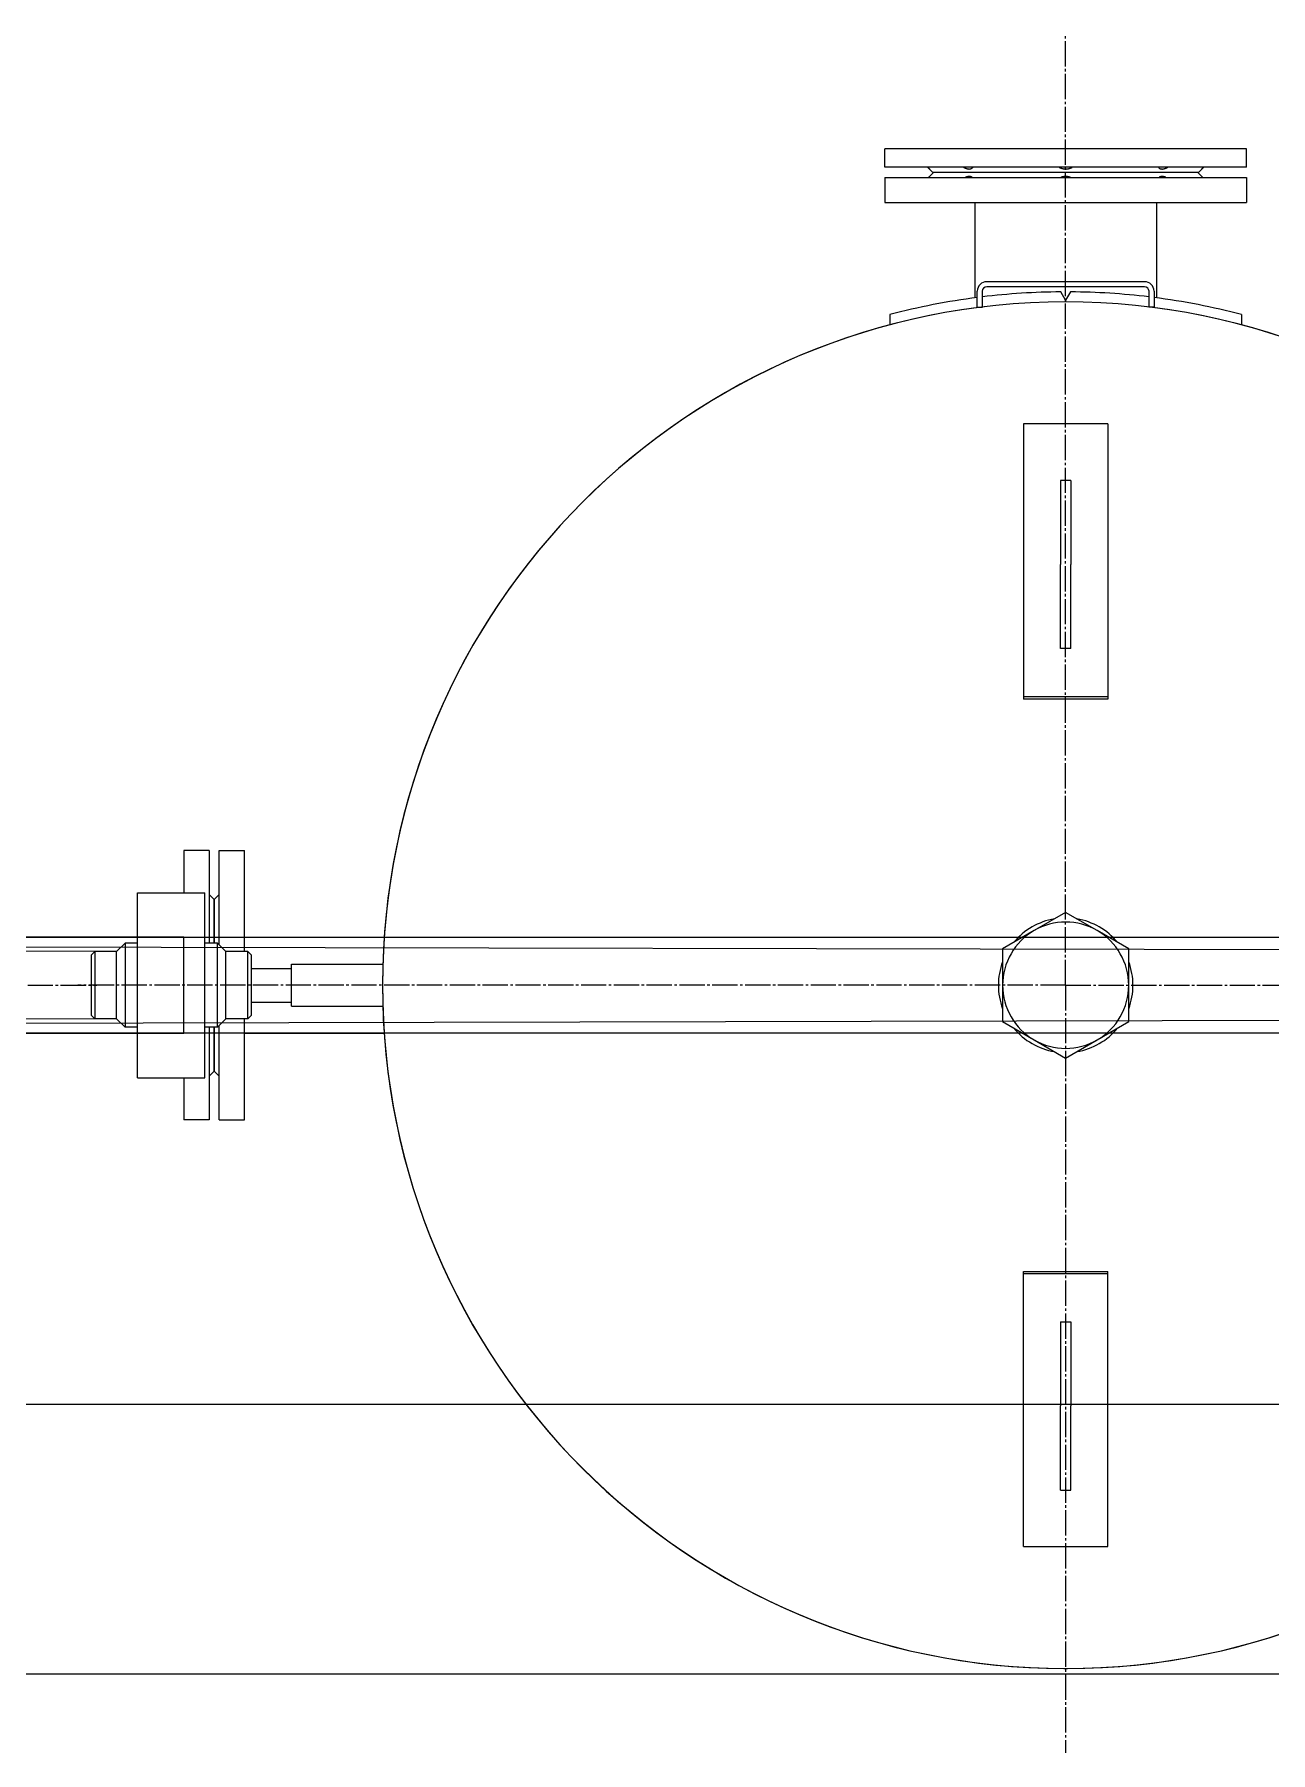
# Model space of a CAD drawing. Header units: millimetres. Extents: x 3795014 to 4300160, y 3869364 to 4016788.
# Drawn here: x 3868638 to 3869373, y 4008175 to 4009196 of the extents above; entities that cross this region are included whole.
import ezdxf

# ---------------------------------------------------------------- set-up
doc = ezdxf.new("R2010")
doc.units = ezdxf.units.MM
for name, pattern in [('K5LT_AXLED', [19.5, 15, -1.5, 1.5, -1.5]), ('K5LT_BASIC', [0]), ('K5LT_THIN', [0])]:
    doc.linetypes.add(name, pattern=pattern)
doc.layers.add('Системный слой', color=7, linetype='Continuous')

msp = doc.modelspace()

# ---------------------------------------------------------------- linework, layer by layer
at = {"layer": 'Системный слой', "linetype": 'K5LT_AXLED'}
for p, q in [((3869250.8, 4008631.3), (3869250.8, 4009196.3)), ((3869250.8, 4008631.3), (3869250.8, 4009196.3)), ((3868088, 4008631.3), (3868675, 4008631.3)), ((3868088, 4008631.3), (3868675, 4008631.3)), ((3868088, 4008631.3), (3868675, 4008631.3)), ((3869250.8, 4008631.3), (3868663.8, 4008631.3)), ((3869250.8, 4008631.3), (3868663.8, 4008631.3)), ((3869250.8, 4008631.3), (3869837.8, 4008631.3)), ((3869250.8, 4008631.3), (3869250.8, 4008175.3)), ((3869250.8, 4008631.3), (3869837.8, 4008631.3)), ((3869250.8, 4008631.3), (3869250.8, 4008175.3))]:
    msp.add_line(p, q, dxfattribs=at)
at = {"layer": 'Системный слой', "linetype": 'K5LT_BASIC'}
for p, q in [((3869143.3, 4009117.3), (3869143.3, 4009128.3)), ((3869174.8, 4009128.3), (3869143.3, 4009128.3)), ((3869143.3, 4009117.3), (3869143.3, 4009128.3)), ((3869174.8, 4009128.3), (3869143.3, 4009128.3)), ((3869358.3, 4009128.3), (3869174.8, 4009128.3)), ((3869358.3, 4009128.3), (3869174.8, 4009128.3)), ((3869358.3, 4009117.3), (3869358.3, 4009128.3)), ((3869358.3, 4009117.3), (3869358.3, 4009128.3)), ((3869174.8, 4009117.3), (3869143.3, 4009117.3)), ((3869174.8, 4009117.3), (3869143.3, 4009117.3)), ((3869358.3, 4009117.3), (3869174.8, 4009117.3)), ((3869358.3, 4009117.3), (3869174.8, 4009117.3)), ((3869143.3, 4009111.3), (3869358.3, 4009111.3)), ((3869143.3, 4009111.3), (3869143.3, 4009096.3)), ((3869143.3, 4009111.3), (3869358.3, 4009111.3)), ((3869143.3, 4009111.3), (3869143.3, 4009096.3)), ((3869171.8, 4009114.3), (3869169.8, 4009116.3)), ((3869171.8, 4009114.3), (3869169.8, 4009116.3)), ((3869172.3, 4009114.3), (3869169.8, 4009111.8)), ((3869172.3, 4009114.3), (3869169.8, 4009111.8)), ((3869194.9, 4009114.3), (3869171.8, 4009114.3)), ((3869194.9, 4009114.3), (3869171.8, 4009114.3)), ((3869329.8, 4009114.3), (3869194.9, 4009114.3)), ((3869329.8, 4009114.3), (3869194.9, 4009114.3)), ((3869329.3, 4009114.3), (3869331.8, 4009111.8)), ((3869329.3, 4009114.3), (3869331.8, 4009111.8)), ((3869329.8, 4009114.3), (3869331.8, 4009116.3)), ((3869329.8, 4009114.3), (3869331.8, 4009116.3)), ((3869358.3, 4009111.3), (3869358.3, 4009096.3)), ((3869358.3, 4009111.3), (3869358.3, 4009096.3)), ((3869143.3, 4009096.3), (3869358.3, 4009096.3)), ((3869143.3, 4009096.3), (3869358.3, 4009096.3)), ((3869196.8, 4009096.3), (3869196.8, 4009039.8)), ((3869196.8, 4009096.3), (3869196.8, 4009039.8)), ((3869304.8, 4009096.3), (3869304.8, 4009039.8)), ((3869304.8, 4009096.3), (3869304.8, 4009039.8)), ((3869297.7, 4009049.3), (3869203.9, 4009049.3)), ((3869297.7, 4009049.3), (3869203.9, 4009049.3)), ((3869297.7, 4009046.3), (3869203.9, 4009046.3)), ((3869297.7, 4009046.3), (3869203.9, 4009046.3)), ((3869198.3, 4009034.3), (3869198.3, 4009043.7)), ((3869198.3, 4009034.3), (3869198.3, 4009043.7)), ((3869201.3, 4009034.3), (3869201.3, 4009043.7)), ((3869201.3, 4009034.3), (3869201.3, 4009043.7)), ((3869250.8, 4009038.3), (3869247.9, 4009043.3)), ((3869250.8, 4009038.3), (3869247.9, 4009043.3)), ((3869253.7, 4009043.3), (3869250.8, 4009038.3)), ((3869253.7, 4009043.3), (3869250.8, 4009038.3)), ((3869250.8, 4009038.3), (3869250.8, 4009037.3)), ((3869250.8, 4009038.3), (3869250.8, 4009037.3)), ((3869250.8, 4009038.3), (3869250.8, 4009037.3)), ((3869250.8, 4009038.3), (3869250.8, 4009037.3)), ((3869300.3, 4009043.7), (3869300.3, 4009034.3)), ((3869300.3, 4009043.7), (3869300.3, 4009034.3)), ((3869303.3, 4009043.7), (3869303.3, 4009034.3)), ((3869303.3, 4009043.7), (3869303.3, 4009034.3)), ((3869146.3, 4009029.9), (3869146.3, 4009023.6)), ((3869146.3, 4009029.9), (3869146.3, 4009023.6)), ((3869198.3, 4009034.3), (3869201.3, 4009034.3)), ((3869198.3, 4009034.3), (3869201.3, 4009034.3)), ((3869303.3, 4009034.3), (3869300.3, 4009034.3)), ((3869303.3, 4009034.3), (3869300.3, 4009034.3)), ((3869355.3, 4009029.9), (3869355.3, 4009023.6)), ((3869355.3, 4009029.9), (3869355.3, 4009023.6)), ((3869275.8, 4008964.8), (3869225.8, 4008964.8)), ((3869225.8, 4008964.8), (3869225.8, 4008802.7)), ((3869275.8, 4008964.8), (3869225.8, 4008964.8)), ((3869225.8, 4008964.8), (3869225.8, 4008802.7)), ((3869275.8, 4008964.8), (3869275.8, 4008802.7)), ((3869275.8, 4008964.8), (3869275.8, 4008802.7)), ((3869247.8, 4008931.3), (3869247.8, 4008882.3)), ((3869253.8, 4008931.3), (3869247.8, 4008931.3)), ((3869247.8, 4008931.3), (3869247.8, 4008882.3)), ((3869253.8, 4008931.3), (3869247.8, 4008931.3)), ((3869253.8, 4008931.3), (3869253.8, 4008882.3)), ((3869253.8, 4008931.3), (3869253.8, 4008882.3)), ((3869247.8, 4008882.3), (3869247.8, 4008881.3)), ((3869247.8, 4008882.3), (3869247.8, 4008881.3)), ((3869247.8, 4008831.3), (3869247.8, 4008881.3)), ((3869247.8, 4008831.3), (3869247.8, 4008881.3)), ((3869253.8, 4008882.3), (3869253.8, 4008881.3)), ((3869253.8, 4008882.3), (3869253.8, 4008881.3)), ((3869253.8, 4008831.3), (3869253.8, 4008881.3)), ((3869253.8, 4008831.3), (3869253.8, 4008881.3)), ((3869253.8, 4008831.3), (3869247.8, 4008831.3)), ((3869253.8, 4008831.3), (3869247.8, 4008831.3)), ((3869275.8, 4008802.7), (3869225.8, 4008802.7)), ((3869225.8, 4008802.7), (3869225.8, 4008801.3)), ((3869275.8, 4008802.7), (3869225.8, 4008802.7)), ((3869225.8, 4008802.7), (3869225.8, 4008801.3)), ((3869275.8, 4008801.3), (3869225.8, 4008801.3)), ((3869275.8, 4008801.3), (3869225.8, 4008801.3)), ((3869275.8, 4008802.7), (3869275.8, 4008801.3)), ((3869275.8, 4008802.7), (3869275.8, 4008801.3)), ((3868741.8, 4008711.3), (3868726.8, 4008711.3)), ((3868726.8, 4008711.3), (3868726.8, 4008686.3)), ((3868741.8, 4008711.3), (3868726.8, 4008711.3)), ((3868726.8, 4008711.3), (3868726.8, 4008686.3)), ((3868741.8, 4008711.3), (3868741.8, 4008656.3)), ((3868741.8, 4008711.3), (3868741.8, 4008656.3)), ((3868747.8, 4008711.3), (3868762.8, 4008711.3)), ((3868747.8, 4008687.9), (3868747.8, 4008711.3)), ((3868747.8, 4008711.3), (3868762.8, 4008711.3)), ((3868747.8, 4008687.9), (3868747.8, 4008711.3)), ((3868762.8, 4008687.9), (3868762.8, 4008711.3)), ((3868762.8, 4008687.9), (3868762.8, 4008711.3)), ((3868699.3, 4008686.3), (3868739.3, 4008686.3)), ((3868699.3, 4008576.3), (3868699.3, 4008686.3)), ((3868699.3, 4008686.3), (3868739.3, 4008686.3)), ((3868699.3, 4008576.3), (3868699.3, 4008686.3)), ((3868739.3, 4008576.3), (3868739.3, 4008686.3)), ((3868739.3, 4008576.3), (3868739.3, 4008686.3)), ((3868744.8, 4008682.3), (3868741.8, 4008685.3)), ((3868744.8, 4008682.3), (3868741.8, 4008685.3)), ((3868744.8, 4008682.3), (3868747.8, 4008685.3)), ((3868744.8, 4008682.3), (3868747.8, 4008685.3)), ((3868744.8, 4008667.4), (3868744.8, 4008682.3)), ((3868744.8, 4008682.3), (3868744.8, 4008656.3)), ((3868744.8, 4008667.4), (3868744.8, 4008682.3)), ((3868744.8, 4008682.3), (3868744.8, 4008656.3)), ((3868747.8, 4008655.3), (3868747.8, 4008687.9)), ((3868747.8, 4008655.3), (3868747.8, 4008687.9)), ((3868762.8, 4008651.3), (3868762.8, 4008687.9)), ((3868762.8, 4008651.3), (3868762.8, 4008687.9)), ((3869250.8, 4008674.6), (3869232, 4008663.8)), ((3869250.8, 4008674.6), (3869232, 4008663.8)), ((3869269.5, 4008663.8), (3869250.8, 4008674.6)), ((3869269.5, 4008663.8), (3869250.8, 4008674.6)), ((3867564, 4008659.8), (3869774.8, 4008659.8)), ((3868726.8, 4008659.8), (3868612, 4008659.8)), ((3868726.8, 4008602.8), (3868726.8, 4008659.8)), ((3868744.8, 4008656.3), (3868744.8, 4008667.4)), ((3868744.8, 4008656.3), (3868744.8, 4008667.4)), ((3868762.8, 4008659.8), (3868845.8, 4008659.8)), ((3868762.8, 4008659.8), (3868845.8, 4008659.8)), ((3869232, 4008663.8), (3869213.3, 4008653)), ((3869232, 4008663.8), (3869213.3, 4008653)), ((3869288.3, 4008653), (3869269.5, 4008663.8)), ((3869288.3, 4008653), (3869269.5, 4008663.8)), ((3868686.8, 4008651.3), (3866366.3, 4008656.3)), ((3869849.5, 4008651.3), (3867529, 4008656.3)), ((3868671.8, 4008649.3), (3868673.8, 4008651.3)), ((3868671.8, 4008649.3), (3868673.8, 4008651.3)), ((3868671.8, 4008649.3), (3868673.8, 4008651.3)), ((3868671.8, 4008631.3), (3868671.8, 4008649.3)), ((3868671.8, 4008631.3), (3868671.8, 4008649.3)), ((3868671.8, 4008631.3), (3868671.8, 4008649.3)), ((3868686.8, 4008651.3), (3868673.8, 4008651.3)), ((3868673.8, 4008651.3), (3868673.8, 4008631.3)), ((3868686.8, 4008651.3), (3868673.8, 4008651.3)), ((3868673.8, 4008651.3), (3868673.8, 4008631.3)), ((3868686.8, 4008651.3), (3868673.8, 4008651.3)), ((3868673.8, 4008651.3), (3868673.8, 4008631.3)), ((3868686.8, 4008651.3), (3868691.8, 4008656.3)), ((3868686.8, 4008651.3), (3868691.8, 4008656.3)), ((3868686.8, 4008631.3), (3868686.8, 4008651.3)), ((3868686.8, 4008631.3), (3868686.8, 4008651.3)), ((3868686.8, 4008631.3), (3868686.8, 4008651.3)), ((3868699.3, 4008656.3), (3868691.8, 4008656.3)), ((3868691.8, 4008656.3), (3868691.8, 4008631.3)), ((3868699.3, 4008656.3), (3868691.8, 4008656.3)), ((3868691.8, 4008656.3), (3868691.8, 4008631.3)), ((3868746.8, 4008656.3), (3868739.3, 4008656.3)), ((3868746.8, 4008656.3), (3868739.3, 4008656.3)), ((3868751.8, 4008651.3), (3868746.8, 4008656.3)), ((3868746.8, 4008631.3), (3868746.8, 4008656.3)), ((3868751.8, 4008651.3), (3868746.8, 4008656.3)), ((3868746.8, 4008631.3), (3868746.8, 4008656.3)), ((3868764.8, 4008651.3), (3868751.8, 4008651.3)), ((3868751.8, 4008631.3), (3868751.8, 4008651.3)), ((3868764.8, 4008651.3), (3868751.8, 4008651.3)), ((3868751.8, 4008631.3), (3868751.8, 4008651.3)), ((3868766.8, 4008649.3), (3868764.8, 4008651.3)), ((3868764.8, 4008631.3), (3868764.8, 4008651.3)), ((3868766.8, 4008649.3), (3868764.8, 4008651.3)), ((3868764.8, 4008631.3), (3868764.8, 4008651.3)), ((3868766.8, 4008649.3), (3868766.8, 4008631.3)), ((3868766.8, 4008649.3), (3868766.8, 4008631.3)), ((3869213.3, 4008653), (3869213.3, 4008631.3)), ((3869213.3, 4008653), (3869213.3, 4008631.3)), ((3869288.3, 4008631.3), (3869288.3, 4008653)), ((3869288.3, 4008631.3), (3869288.3, 4008653)), ((3868766.8, 4008641.3), (3868790.8, 4008641.3)), ((3868766.8, 4008641.3), (3868790.8, 4008641.3)), ((3868790.8, 4008631.1), (3868790.8, 4008643.8)), ((3868790.8, 4008643.8), (3868845, 4008643.8)), ((3868790.8, 4008631.1), (3868790.8, 4008643.8)), ((3868790.8, 4008643.8), (3868845, 4008643.8)), ((3868671.8, 4008613.3), (3868671.8, 4008631.3)), ((3868671.8, 4008613.3), (3868671.8, 4008631.3)), ((3868671.8, 4008613.3), (3868671.8, 4008631.3)), ((3868673.8, 4008631.3), (3868673.8, 4008611.3)), ((3868673.8, 4008631.3), (3868673.8, 4008611.3)), ((3868673.8, 4008631.3), (3868673.8, 4008611.3)), ((3868686.8, 4008611.3), (3868686.8, 4008631.3)), ((3868686.8, 4008611.3), (3868686.8, 4008631.3)), ((3868686.8, 4008611.3), (3868686.8, 4008631.3)), ((3868691.8, 4008631.3), (3868691.8, 4008606.3)), ((3868691.8, 4008631.3), (3868691.8, 4008606.3)), ((3868746.8, 4008606.3), (3868746.8, 4008631.3)), ((3868746.8, 4008606.3), (3868746.8, 4008631.3)), ((3868751.8, 4008611.3), (3868751.8, 4008631.3)), ((3868751.8, 4008611.3), (3868751.8, 4008631.3)), ((3868764.8, 4008611.3), (3868764.8, 4008631.3)), ((3868764.8, 4008611.3), (3868764.8, 4008631.3)), ((3868766.8, 4008631.3), (3868766.8, 4008613.3)), ((3868766.8, 4008631.3), (3868766.8, 4008613.3)), ((3868790.8, 4008618.8), (3868790.8, 4008631.1)), ((3868790.8, 4008618.8), (3868790.8, 4008631.1)), ((3869213.3, 4008631.3), (3869213.3, 4008609.7)), ((3869213.3, 4008631.3), (3869213.3, 4008609.7)), ((3869288.3, 4008609.7), (3869288.3, 4008631.3)), ((3869288.3, 4008609.7), (3869288.3, 4008631.3)), ((3868766.8, 4008621.3), (3868790.8, 4008621.3)), ((3868766.8, 4008621.3), (3868790.8, 4008621.3)), ((3868790.8, 4008618.8), (3868845, 4008618.8)), ((3868790.8, 4008618.8), (3868845, 4008618.8)), ((3868686.8, 4008611.3), (3866366.3, 4008606.3)), ((3869849.5, 4008611.3), (3867529, 4008606.3)), ((3868671.8, 4008613.3), (3868673.8, 4008611.3)), ((3868671.8, 4008613.3), (3868673.8, 4008611.3)), ((3868671.8, 4008613.3), (3868673.8, 4008611.3)), ((3868686.8, 4008611.3), (3868673.8, 4008611.3)), ((3868686.8, 4008611.3), (3868673.8, 4008611.3)), ((3868686.8, 4008611.3), (3868673.8, 4008611.3)), ((3868686.8, 4008611.3), (3868691.8, 4008606.3)), ((3868686.8, 4008611.3), (3868691.8, 4008606.3)), ((3868751.8, 4008611.3), (3868746.8, 4008606.3)), ((3868751.8, 4008611.3), (3868746.8, 4008606.3)), ((3868747.8, 4008551.3), (3868747.8, 4008607.3)), ((3868747.8, 4008551.3), (3868747.8, 4008607.3)), ((3868764.8, 4008611.3), (3868751.8, 4008611.3)), ((3868764.8, 4008611.3), (3868751.8, 4008611.3)), ((3868762.8, 4008551.3), (3868762.8, 4008611.3)), ((3868762.8, 4008551.3), (3868762.8, 4008611.3)), ((3868766.8, 4008613.3), (3868764.8, 4008611.3)), ((3868766.8, 4008613.3), (3868764.8, 4008611.3)), ((3869213.3, 4008609.7), (3869232, 4008598.9)), ((3869213.3, 4008609.7), (3869232, 4008598.9)), ((3869269.5, 4008598.9), (3869288.3, 4008609.7)), ((3869269.5, 4008598.9), (3869288.3, 4008609.7)), ((3869774.8, 4008602.8), (3867564, 4008602.8)), ((3868612, 4008602.8), (3868726.8, 4008602.8)), ((3868699.3, 4008606.3), (3868691.8, 4008606.3)), ((3868699.3, 4008606.3), (3868691.8, 4008606.3)), ((3868746.8, 4008606.3), (3868739.3, 4008606.3)), ((3868746.8, 4008606.3), (3868739.3, 4008606.3)), ((3868741.8, 4008606.3), (3868741.8, 4008574.8)), ((3868741.8, 4008606.3), (3868741.8, 4008574.8)), ((3868744.8, 4008580.3), (3868744.8, 4008606.3)), ((3868744.8, 4008606.3), (3868744.8, 4008595.3)), ((3868744.8, 4008580.3), (3868744.8, 4008606.3)), ((3868744.8, 4008606.3), (3868744.8, 4008595.3)), ((3868762.8, 4008602.8), (3868845.8, 4008602.8)), ((3868762.8, 4008602.8), (3868845.8, 4008602.8)), ((3869232, 4008598.9), (3869250.8, 4008588)), ((3869232, 4008598.9), (3869250.8, 4008588)), ((3869250.8, 4008588), (3869269.5, 4008598.9)), ((3869250.8, 4008588), (3869269.5, 4008598.9)), ((3868744.8, 4008595.3), (3868744.8, 4008580.3)), ((3868744.8, 4008595.3), (3868744.8, 4008580.3)), ((3868699.3, 4008576.3), (3868739.3, 4008576.3)), ((3868699.3, 4008576.3), (3868739.3, 4008576.3)), ((3868726.8, 4008576.3), (3868726.8, 4008574.8)), ((3868726.8, 4008576.3), (3868726.8, 4008574.8)), ((3868744.8, 4008580.3), (3868741.8, 4008577.3)), ((3868744.8, 4008580.3), (3868741.8, 4008577.3)), ((3868744.8, 4008580.3), (3868747.8, 4008577.3)), ((3868744.8, 4008580.3), (3868747.8, 4008577.3)), ((3868726.8, 4008574.8), (3868726.8, 4008551.3)), ((3868726.8, 4008574.8), (3868726.8, 4008551.3)), ((3868741.8, 4008574.8), (3868741.8, 4008551.3)), ((3868741.8, 4008574.8), (3868741.8, 4008551.3)), ((3868741.8, 4008551.3), (3868726.8, 4008551.3)), ((3868741.8, 4008551.3), (3868726.8, 4008551.3)), ((3868747.8, 4008551.3), (3868762.8, 4008551.3)), ((3868747.8, 4008551.3), (3868762.8, 4008551.3)), ((3869225.8, 4008460), (3869225.8, 4008461.3)), ((3869225.8, 4008461.3), (3869275.8, 4008461.3)), ((3869225.8, 4008460), (3869225.8, 4008461.3)), ((3869225.8, 4008461.3), (3869275.8, 4008461.3)), ((3869225.8, 4008297.9), (3869225.8, 4008460)), ((3869225.8, 4008460), (3869275.8, 4008460)), ((3869225.8, 4008297.9), (3869225.8, 4008460)), ((3869225.8, 4008460), (3869275.8, 4008460)), ((3869275.8, 4008460), (3869275.8, 4008461.3)), ((3869275.8, 4008460), (3869275.8, 4008461.3)), ((3869275.8, 4008297.9), (3869275.8, 4008460)), ((3869275.8, 4008297.9), (3869275.8, 4008460)), ((3869247.8, 4008431.3), (3869253.8, 4008431.3)), ((3869247.8, 4008431.3), (3869247.8, 4008381.3)), ((3869247.8, 4008431.3), (3869253.8, 4008431.3)), ((3869247.8, 4008431.3), (3869247.8, 4008381.3)), ((3869253.8, 4008431.3), (3869253.8, 4008381.3)), ((3869253.8, 4008431.3), (3869253.8, 4008381.3)), ((3869247.8, 4008380.3), (3869247.8, 4008381.3)), ((3869247.8, 4008380.3), (3869247.8, 4008381.3)), ((3869247.8, 4008331.3), (3869247.8, 4008380.3)), ((3869247.8, 4008331.3), (3869247.8, 4008380.3)), ((3869253.8, 4008380.3), (3869253.8, 4008381.3)), ((3869253.8, 4008380.3), (3869253.8, 4008381.3)), ((3869253.8, 4008331.3), (3869253.8, 4008380.3)), ((3869253.8, 4008331.3), (3869253.8, 4008380.3)), ((3869247.8, 4008331.3), (3869253.8, 4008331.3)), ((3869247.8, 4008331.3), (3869253.8, 4008331.3)), ((3869225.8, 4008297.9), (3869275.8, 4008297.9)), ((3869225.8, 4008297.9), (3869275.8, 4008297.9))]:
    msp.add_line(p, q, dxfattribs=at)
at = {"layer": 'Системный слой', "linetype": 'K5LT_THIN'}
for p, q in [((3869859.3, 4008382.2), (3866019.3, 4008382.2)), ((3865959.3, 4008222.2), (3870007.4, 4008222.2))]:
    msp.add_line(p, q, dxfattribs=at)
at = {"layer": 'Системный слой', "linetype": 'K5LT_BASIC'}
for centre, radius, start, end in [((3869203.9, 4009043.7), 5.63, 90, 180), ((3869203.9, 4009043.7), 5.63, 90, 180), ((3869203.9, 4009043.7), 2.63, 90, 180), ((3869203.9, 4009043.7), 2.63, 90, 180), ((3869297.7, 4009043.7), 5.63, 0, 90), ((3869297.7, 4009043.7), 5.63, 0, 90), ((3869297.7, 4009043.7), 2.63, 0, 90), ((3869297.7, 4009043.7), 2.63, 0, 90), ((3869250.8, 4008631.3), 406, 90, 180), ((3869250.8, 4008631.3), 406, 270.1432, 269.8568), ((3869250.8, 4008631.3), 406, 90, 180), ((3869250.8, 4008631.3), 406, 270.1432, 269.8568), ((3869250.8, 4008631.3), 412, 97.3209, 104.6931), ((3869250.8, 4008631.3), 412, 97.3209, 104.6931), ((3869250.8, 4008631.3), 412, 90.4006, 96.9005), ((3869250.8, 4008631.3), 412, 90.4006, 96.9005), ((3869250.8, 4008631.3), 406, 0, 90), ((3869250.8, 4008631.3), 406, 0, 90), ((3869250.8, 4008631.3), 412, 83.0995, 89.5994), ((3869250.8, 4008631.3), 412, 83.0995, 89.5994), ((3869250.8, 4008631.3), 412, 75.3069, 82.6791), ((3869250.8, 4008631.3), 412, 75.3069, 82.6791), ((3869250.8, 4008631.3), 40, 99.6359, 140.3641), ((3869250.8, 4008631.3), 40, 99.6359, 140.3641), ((3869250.8, 4008631.3), 37.5, 60, 120), ((3869250.8, 4008631.3), 37.5, 60, 120), ((3869250.8, 4008631.3), 40, 39.6359, 80.3641), ((3869250.8, 4008631.3), 40, 39.6359, 80.3641), ((3869250.8, 4008631.3), 37.5, 120, 180), ((3869250.8, 4008631.3), 37.5, 120, 180), ((3869250.8, 4008631.3), 37.5, 0, 60), ((3869250.8, 4008631.3), 37.5, 0, 60), ((3869250.8, 4008631.3), 40, 159.6359, 180), ((3869250.8, 4008631.3), 40, 159.6359, 180), ((3869250.8, 4008631.3), 40, 0, 20.3641), ((3869250.8, 4008631.3), 40, 0, 20.3641), ((3869250.8, 4008631.3), 406, 180, 270), ((3869250.8, 4008631.3), 406, 180, 270), ((3869250.8, 4008631.3), 40, 180, 200.3641), ((3869250.8, 4008631.3), 40, 180, 200.3641), ((3869250.8, 4008631.3), 37.5, 180, 240), ((3869250.8, 4008631.3), 37.5, 180, 240), ((3869250.8, 4008631.3), 406, 270, 0), ((3869250.8, 4008631.3), 406, 270, 0), ((3869250.8, 4008631.3), 37.5, 330, 0), ((3869250.8, 4008631.3), 37.5, 330, 0), ((3869250.8, 4008631.3), 40, 339.6359, 0), ((3869250.8, 4008631.3), 40, 339.6359, 0), ((3869250.8, 4008631.3), 37.5, 300, 330), ((3869250.8, 4008631.3), 37.5, 300, 330), ((3869250.8, 4008631.3), 40, 219.6358, 260.3641), ((3869250.8, 4008631.3), 40, 219.6358, 260.3641), ((3869250.8, 4008631.3), 37.5, 240, 300), ((3869250.8, 4008631.3), 37.5, 240, 300), ((3869250.8, 4008631.3), 40, 279.6359, 320.3641), ((3869250.8, 4008631.3), 40, 279.6359, 320.3641), ((3869250.8, 4008631.3), 406, 269.8568, 270.1432), ((3869250.8, 4008631.3), 406, 269.8568, 270.1432)]:
    msp.add_arc(centre, radius, start, end, dxfattribs=at)
for points, knots in [([(3869168.9, 4009117.3), (3869169, 4009117.3), (3869169.1, 4009117.1), (3869169.2, 4009117), (3869169.3, 4009116.9), (3869169.4, 4009116.8), (3869169.5, 4009116.7), (3869169.5, 4009116.6), (3869169.6, 4009116.6), (3869169.6, 4009116.5), (3869169.7, 4009116.5), (3869169.7, 4009116.4), (3869169.7, 4009116.4), (3869169.8, 4009116.4), (3869169.8, 4009116.3), (3869169.8, 4009116.3), (3869169.8, 4009116.3), (3869169.8, 4009116.3)], [0, 0, 0, 0, 2.070458, 3.887251, 5.355307, 6.470189, 7.443031, 8.473457, 9.434259, 10.56706, 11.602931, 12.709375, 13.743512, 14.861212, 15.937161, 16.995159, 18, 18, 18, 18]), ([(3869169.8, 4009116.3), (3869169.8, 4009116.3), (3869169.8, 4009116.3), (3869169.8, 4009116.4), (3869169.8, 4009116.4), (3869169.7, 4009116.4), (3869169.7, 4009116.4), (3869169.7, 4009116.5), (3869169.6, 4009116.5), (3869169.6, 4009116.6), (3869169.5, 4009116.7), (3869169.4, 4009116.7), (3869169.4, 4009116.8), (3869169.3, 4009116.9), (3869169.2, 4009116.9), (3869169.2, 4009117), (3869169.1, 4009117.1), (3869169.1, 4009117.1), (3869169, 4009117.2), (3869169, 4009117.3), (3869168.9, 4009117.3), (3869168.9, 4009117.3)], [0, 0, 0, 0, 2.181994, 3.424646, 4.637388, 5.887186, 7.140958, 8.438361, 9.666689, 11.064242, 12.384876, 13.755335, 14.928139, 16.018214, 16.966434, 17.820434, 18.665002, 19.500138, 20.312192, 21.14548, 22, 22, 22, 22]), ([(3869168.9, 4009117.3), (3869169, 4009117.3), (3869169.1, 4009117.1), (3869169.2, 4009117), (3869169.3, 4009116.9), (3869169.4, 4009116.8), (3869169.5, 4009116.7), (3869169.5, 4009116.6), (3869169.6, 4009116.6), (3869169.6, 4009116.5), (3869169.7, 4009116.5), (3869169.7, 4009116.4), (3869169.7, 4009116.4), (3869169.8, 4009116.4), (3869169.8, 4009116.3), (3869169.8, 4009116.3), (3869169.8, 4009116.3), (3869169.8, 4009116.3)], [0, 0, 0, 0, 2.070458, 3.887251, 5.355307, 6.470189, 7.443031, 8.473457, 9.434259, 10.56706, 11.602931, 12.709375, 13.743512, 14.861212, 15.937161, 16.995159, 18, 18, 18, 18]), ([(3869169.8, 4009116.3), (3869169.8, 4009116.3), (3869169.8, 4009116.3), (3869169.8, 4009116.4), (3869169.8, 4009116.4), (3869169.7, 4009116.4), (3869169.7, 4009116.4), (3869169.7, 4009116.5), (3869169.6, 4009116.5), (3869169.6, 4009116.6), (3869169.5, 4009116.7), (3869169.4, 4009116.7), (3869169.4, 4009116.8), (3869169.3, 4009116.9), (3869169.2, 4009116.9), (3869169.2, 4009117), (3869169.1, 4009117.1), (3869169.1, 4009117.1), (3869169, 4009117.2), (3869169, 4009117.3), (3869168.9, 4009117.3), (3869168.9, 4009117.3)], [0, 0, 0, 0, 2.181994, 3.424646, 4.637388, 5.887186, 7.140958, 8.438361, 9.666689, 11.064242, 12.384876, 13.755335, 14.928139, 16.018214, 16.966434, 17.820434, 18.665002, 19.500138, 20.312192, 21.14548, 22, 22, 22, 22]), ([(3869190.1, 4009117.3), (3869190.2, 4009117.3), (3869190.3, 4009117.3), (3869190.4, 4009117.2), (3869190.6, 4009117.1), (3869190.7, 4009117.1), (3869190.8, 4009117), (3869190.9, 4009117), (3869191, 4009116.9), (3869191.1, 4009116.9), (3869191.2, 4009116.8), (3869191.3, 4009116.8), (3869191.5, 4009116.7), (3869191.6, 4009116.7), (3869191.7, 4009116.6), (3869191.9, 4009116.6), (3869192.1, 4009116.5), (3869192.2, 4009116.5), (3869192.4, 4009116.4), (3869192.6, 4009116.4), (3869192.8, 4009116.4), (3869193, 4009116.4), (3869193.2, 4009116.3), (3869193.3, 4009116.3), (3869193.4, 4009116.3), (3869193.5, 4009116.3), (3869193.5, 4009116.3)], [0, 0, 0, 0, 1.365876, 2.55269, 3.560443, 4.329031, 5.14469, 6.028471, 6.959204, 7.829715, 8.567265, 9.269195, 10.07572, 11.145967, 12.308658, 13.467293, 14.630972, 16.237244, 17.886765, 19.525086, 20.994087, 22.572541, 23.921969, 25.034059, 25.967939, 27, 27, 27, 27]), ([(3869190.1, 4009117.3), (3869190.2, 4009117.3), (3869190.3, 4009117.3), (3869190.4, 4009117.2), (3869190.6, 4009117.1), (3869190.7, 4009117.1), (3869190.8, 4009117), (3869190.9, 4009117), (3869191, 4009116.9), (3869191.1, 4009116.9), (3869191.2, 4009116.8), (3869191.3, 4009116.8), (3869191.5, 4009116.7), (3869191.6, 4009116.7), (3869191.7, 4009116.6), (3869191.9, 4009116.6), (3869192.1, 4009116.5), (3869192.2, 4009116.5), (3869192.4, 4009116.4), (3869192.6, 4009116.4), (3869192.8, 4009116.4), (3869193, 4009116.4), (3869193.2, 4009116.3), (3869193.3, 4009116.3), (3869193.4, 4009116.3), (3869193.5, 4009116.3), (3869193.5, 4009116.3)], [0, 0, 0, 0, 1.365876, 2.55269, 3.560443, 4.329031, 5.14469, 6.028471, 6.959204, 7.829715, 8.567265, 9.269195, 10.07572, 11.145967, 12.308658, 13.467293, 14.630972, 16.237244, 17.886765, 19.525086, 20.994087, 22.572541, 23.921969, 25.034059, 25.967939, 27, 27, 27, 27]), ([(3869193.5, 4009116.3), (3869193.7, 4009116.3), (3869194.1, 4009116.4), (3869194.5, 4009116.5), (3869194.8, 4009116.6), (3869195.1, 4009116.8), (3869195.4, 4009117), (3869195.6, 4009117.2), (3869195.7, 4009117.3)], [0, 0, 0, 0, 2.000482, 3.052904, 4.451253, 6.047996, 7.337485, 9, 9, 9, 9]), ([(3869193.5, 4009116.3), (3869193.7, 4009116.3), (3869194.1, 4009116.4), (3869194.5, 4009116.5), (3869194.8, 4009116.6), (3869195.1, 4009116.8), (3869195.4, 4009117), (3869195.6, 4009117.2), (3869195.7, 4009117.3)], [0, 0, 0, 0, 2.000482, 3.052904, 4.451253, 6.047996, 7.337485, 9, 9, 9, 9]), ([(3869246.9, 4009117.3), (3869247, 4009117.3), (3869247.2, 4009117.1), (3869247.6, 4009117), (3869247.9, 4009116.9), (3869248.2, 4009116.8), (3869248.4, 4009116.7), (3869248.6, 4009116.6), (3869248.8, 4009116.6), (3869249.1, 4009116.5), (3869249.3, 4009116.5), (3869249.6, 4009116.4), (3869249.8, 4009116.4), (3869250.1, 4009116.4), (3869250.3, 4009116.3), (3869250.6, 4009116.3), (3869250.8, 4009116.3), (3869251, 4009116.3), (3869251.2, 4009116.3), (3869251.5, 4009116.4), (3869251.7, 4009116.4), (3869251.9, 4009116.4), (3869252.2, 4009116.4), (3869252.4, 4009116.5), (3869252.6, 4009116.5), (3869252.9, 4009116.6), (3869253.1, 4009116.7), (3869253.4, 4009116.7), (3869253.6, 4009116.8), (3869253.7, 4009116.9), (3869253.9, 4009116.9), (3869254.1, 4009117), (3869254.2, 4009117.1), (3869254.3, 4009117.1), (3869254.5, 4009117.2), (3869254.6, 4009117.3), (3869254.7, 4009117.3), (3869254.7, 4009117.3)], [0, 0, 0, 0, 2.188392, 4.108668, 5.660344, 6.83873, 7.866985, 8.956105, 9.971634, 11.168959, 12.263833, 13.4333, 14.526342, 15.707705, 16.84494, 17.963202, 18.949214, 19.965032, 20.907221, 21.978992, 23.024967, 24.102902, 25.184265, 26.303258, 27.362675, 28.568047, 29.707077, 30.889081, 31.900609, 32.840785, 33.658613, 34.395177, 35.123606, 35.843901, 36.544287, 37.262987, 38, 38, 38, 38]), ([(3869246.9, 4009117.3), (3869247, 4009117.3), (3869247.2, 4009117.1), (3869247.6, 4009117), (3869247.9, 4009116.9), (3869248.2, 4009116.8), (3869248.4, 4009116.7), (3869248.6, 4009116.6), (3869248.8, 4009116.6), (3869249.1, 4009116.5), (3869249.3, 4009116.5), (3869249.6, 4009116.4), (3869249.8, 4009116.4), (3869250.1, 4009116.4), (3869250.3, 4009116.3), (3869250.6, 4009116.3), (3869250.8, 4009116.3), (3869251, 4009116.3), (3869251.2, 4009116.3), (3869251.5, 4009116.4), (3869251.7, 4009116.4), (3869251.9, 4009116.4), (3869252.2, 4009116.4), (3869252.4, 4009116.5), (3869252.6, 4009116.5), (3869252.9, 4009116.6), (3869253.1, 4009116.7), (3869253.4, 4009116.7), (3869253.6, 4009116.8), (3869253.7, 4009116.9), (3869253.9, 4009116.9), (3869254.1, 4009117), (3869254.2, 4009117.1), (3869254.3, 4009117.1), (3869254.5, 4009117.2), (3869254.6, 4009117.3), (3869254.7, 4009117.3), (3869254.7, 4009117.3)], [0, 0, 0, 0, 2.188392, 4.108668, 5.660344, 6.83873, 7.866985, 8.956105, 9.971634, 11.168959, 12.263833, 13.4333, 14.526342, 15.707705, 16.84494, 17.963202, 18.949214, 19.965032, 20.907221, 21.978992, 23.024967, 24.102902, 25.184265, 26.303258, 27.362675, 28.568047, 29.707077, 30.889081, 31.900609, 32.840785, 33.658613, 34.395177, 35.123606, 35.843901, 36.544287, 37.262987, 38, 38, 38, 38]), ([(3869305.9, 4009117.3), (3869306, 4009117.3), (3869306.1, 4009117.1), (3869306.2, 4009117), (3869306.3, 4009116.9), (3869306.4, 4009116.8), (3869306.5, 4009116.7), (3869306.6, 4009116.7), (3869306.7, 4009116.6), (3869306.9, 4009116.5), (3869307, 4009116.5), (3869307.2, 4009116.4), (3869307.3, 4009116.4), (3869307.5, 4009116.4), (3869307.6, 4009116.4), (3869307.8, 4009116.3), (3869308, 4009116.3), (3869308.1, 4009116.3), (3869308.3, 4009116.3), (3869308.5, 4009116.3), (3869308.6, 4009116.4), (3869308.9, 4009116.4), (3869309.1, 4009116.4), (3869309.3, 4009116.5), (3869309.4, 4009116.5), (3869309.6, 4009116.6), (3869309.8, 4009116.6), (3869310, 4009116.7), (3869310.2, 4009116.8), (3869310.4, 4009116.8), (3869310.6, 4009116.9), (3869310.7, 4009117), (3869310.9, 4009117), (3869311, 4009117.1), (3869311.1, 4009117.2), (3869311.3, 4009117.2), (3869311.4, 4009117.3), (3869311.5, 4009117.3), (3869311.5, 4009117.3)], [0, 0, 0, 0, 2.098266, 3.933787, 5.40939, 6.508009, 7.584179, 8.569468, 9.488069, 10.248193, 12.375705, 13.494139, 14.411445, 15.450371, 16.557566, 17.661301, 18.861363, 19.93129, 20.901493, 21.88384, 23.067005, 24.360459, 25.578174, 26.691721, 27.752769, 28.874556, 29.953197, 31.064416, 31.988426, 33.037857, 34.009517, 34.874159, 35.49531, 36.297489, 37.070225, 37.92784, 38.491193, 39, 39, 39, 39]), ([(3869305.9, 4009117.3), (3869306, 4009117.3), (3869306.1, 4009117.1), (3869306.2, 4009117), (3869306.3, 4009116.9), (3869306.4, 4009116.8), (3869306.5, 4009116.7), (3869306.6, 4009116.7), (3869306.7, 4009116.6), (3869306.9, 4009116.5), (3869307, 4009116.5), (3869307.2, 4009116.4), (3869307.3, 4009116.4), (3869307.5, 4009116.4), (3869307.6, 4009116.4), (3869307.8, 4009116.3), (3869308, 4009116.3), (3869308.1, 4009116.3), (3869308.3, 4009116.3), (3869308.5, 4009116.3), (3869308.6, 4009116.4), (3869308.9, 4009116.4), (3869309.1, 4009116.4), (3869309.3, 4009116.5), (3869309.4, 4009116.5), (3869309.6, 4009116.6), (3869309.8, 4009116.6), (3869310, 4009116.7), (3869310.2, 4009116.8), (3869310.4, 4009116.8), (3869310.6, 4009116.9), (3869310.7, 4009117), (3869310.9, 4009117), (3869311, 4009117.1), (3869311.1, 4009117.2), (3869311.3, 4009117.2), (3869311.4, 4009117.3), (3869311.5, 4009117.3), (3869311.5, 4009117.3)], [0, 0, 0, 0, 2.098266, 3.933787, 5.40939, 6.508009, 7.584179, 8.569468, 9.488069, 10.248193, 12.375705, 13.494139, 14.411445, 15.450371, 16.557566, 17.661301, 18.861363, 19.93129, 20.901493, 21.88384, 23.067005, 24.360459, 25.578174, 26.691721, 27.752769, 28.874556, 29.953197, 31.064416, 31.988426, 33.037857, 34.009517, 34.874159, 35.49531, 36.297489, 37.070225, 37.92784, 38.491193, 39, 39, 39, 39]), ([(3869332.7, 4009117.3), (3869332.6, 4009117.3), (3869332.5, 4009117.1), (3869332.4, 4009117), (3869332.3, 4009116.9), (3869332.2, 4009116.8), (3869332.1, 4009116.7), (3869332.1, 4009116.6), (3869332, 4009116.6), (3869332, 4009116.5), (3869331.9, 4009116.5), (3869331.9, 4009116.4), (3869331.9, 4009116.4), (3869331.8, 4009116.4), (3869331.8, 4009116.3), (3869331.8, 4009116.3), (3869331.8, 4009116.3), (3869331.8, 4009116.3)], [0, 0, 0, 0, 2.070458, 3.887251, 5.355307, 6.470189, 7.443031, 8.473457, 9.434259, 10.56706, 11.602931, 12.709375, 13.743512, 14.861212, 15.937161, 16.995159, 18, 18, 18, 18]), ([(3869331.8, 4009116.3), (3869331.8, 4009116.3), (3869331.8, 4009116.3), (3869331.8, 4009116.4), (3869331.8, 4009116.4), (3869331.9, 4009116.4), (3869331.9, 4009116.4), (3869331.9, 4009116.5), (3869332, 4009116.5), (3869332, 4009116.6), (3869332.1, 4009116.7), (3869332.2, 4009116.7), (3869332.2, 4009116.8), (3869332.3, 4009116.9), (3869332.4, 4009116.9), (3869332.4, 4009117), (3869332.5, 4009117.1), (3869332.5, 4009117.1), (3869332.6, 4009117.2), (3869332.6, 4009117.3), (3869332.7, 4009117.3), (3869332.7, 4009117.3)], [0, 0, 0, 0, 2.181994, 3.424646, 4.637388, 5.887186, 7.140958, 8.438361, 9.666689, 11.064242, 12.384876, 13.755335, 14.928139, 16.018214, 16.966434, 17.820434, 18.665002, 19.500138, 20.312192, 21.14548, 22, 22, 22, 22]), ([(3869332.7, 4009117.3), (3869332.6, 4009117.3), (3869332.5, 4009117.1), (3869332.4, 4009117), (3869332.3, 4009116.9), (3869332.2, 4009116.8), (3869332.1, 4009116.7), (3869332.1, 4009116.6), (3869332, 4009116.6), (3869332, 4009116.5), (3869331.9, 4009116.5), (3869331.9, 4009116.4), (3869331.9, 4009116.4), (3869331.8, 4009116.4), (3869331.8, 4009116.3), (3869331.8, 4009116.3), (3869331.8, 4009116.3), (3869331.8, 4009116.3)], [0, 0, 0, 0, 2.070458, 3.887251, 5.355307, 6.470189, 7.443031, 8.473457, 9.434259, 10.56706, 11.602931, 12.709375, 13.743512, 14.861212, 15.937161, 16.995159, 18, 18, 18, 18]), ([(3869331.8, 4009116.3), (3869331.8, 4009116.3), (3869331.8, 4009116.3), (3869331.8, 4009116.4), (3869331.8, 4009116.4), (3869331.9, 4009116.4), (3869331.9, 4009116.4), (3869331.9, 4009116.5), (3869332, 4009116.5), (3869332, 4009116.6), (3869332.1, 4009116.7), (3869332.2, 4009116.7), (3869332.2, 4009116.8), (3869332.3, 4009116.9), (3869332.4, 4009116.9), (3869332.4, 4009117), (3869332.5, 4009117.1), (3869332.5, 4009117.1), (3869332.6, 4009117.2), (3869332.6, 4009117.3), (3869332.7, 4009117.3), (3869332.7, 4009117.3)], [0, 0, 0, 0, 2.181994, 3.424646, 4.637388, 5.887186, 7.140958, 8.438361, 9.666689, 11.064242, 12.384876, 13.755335, 14.928139, 16.018214, 16.966434, 17.820434, 18.665002, 19.500138, 20.312192, 21.14548, 22, 22, 22, 22]), ([(3869169.3, 4009111.3), (3869169.4, 4009111.4), (3869169.5, 4009111.5), (3869169.7, 4009111.7), (3869169.8, 4009111.8), (3869169.8, 4009111.8), (3869169.8, 4009111.8), (3869169.8, 4009111.8)], [0, 0, 0, 0, 1.88131, 3.618802, 5.451667, 7.618352, 8, 8, 8, 8]), ([(3869169.3, 4009111.3), (3869169.4, 4009111.4), (3869169.5, 4009111.5), (3869169.7, 4009111.7), (3869169.8, 4009111.8), (3869169.8, 4009111.8), (3869169.8, 4009111.8), (3869169.8, 4009111.8)], [0, 0, 0, 0, 1.88131, 3.618802, 5.451667, 7.618352, 8, 8, 8, 8]), ([(3869195.2, 4009111.3), (3869195.2, 4009111.4), (3869195.1, 4009111.4), (3869195, 4009111.5), (3869194.9, 4009111.5), (3869194.8, 4009111.6), (3869194.7, 4009111.6), (3869194.6, 4009111.7), (3869194.5, 4009111.7), (3869194.3, 4009111.7), (3869194.2, 4009111.8), (3869194, 4009111.8), (3869193.9, 4009111.8), (3869193.7, 4009111.8), (3869193.5, 4009111.8), (3869193.3, 4009111.8), (3869193.1, 4009111.8), (3869193, 4009111.8), (3869192.8, 4009111.8), (3869192.6, 4009111.7), (3869192.4, 4009111.7), (3869192.2, 4009111.7), (3869192, 4009111.6), (3869191.7, 4009111.5), (3869191.5, 4009111.4), (3869191.3, 4009111.4), (3869191.2, 4009111.3)], [0, 0, 0, 0, 1.271072, 2.389063, 3.353973, 4.165781, 4.977569, 5.858401, 6.789532, 7.71127, 8.790364, 9.903001, 11.108874, 12.238353, 13.474154, 14.779943, 15.980113, 17.034525, 17.95163, 18.942103, 20.145634, 21.381738, 22.689199, 24.187931, 25.671544, 27, 27, 27, 27]), ([(3869195.2, 4009111.3), (3869195.2, 4009111.4), (3869195.1, 4009111.4), (3869195, 4009111.5), (3869194.9, 4009111.5), (3869194.8, 4009111.6), (3869194.7, 4009111.6), (3869194.6, 4009111.7), (3869194.5, 4009111.7), (3869194.3, 4009111.7), (3869194.2, 4009111.8), (3869194, 4009111.8), (3869193.9, 4009111.8), (3869193.7, 4009111.8), (3869193.5, 4009111.8), (3869193.3, 4009111.8), (3869193.1, 4009111.8), (3869193, 4009111.8), (3869192.8, 4009111.8), (3869192.6, 4009111.7), (3869192.4, 4009111.7), (3869192.2, 4009111.7), (3869192, 4009111.6), (3869191.7, 4009111.5), (3869191.5, 4009111.4), (3869191.3, 4009111.4), (3869191.2, 4009111.3)], [0, 0, 0, 0, 1.271072, 2.389063, 3.353973, 4.165781, 4.977569, 5.858401, 6.789532, 7.71127, 8.790364, 9.903001, 11.108874, 12.238353, 13.474154, 14.779943, 15.980113, 17.034525, 17.95163, 18.942103, 20.145634, 21.381738, 22.689199, 24.187931, 25.671544, 27, 27, 27, 27]), ([(3869253.6, 4009111.3), (3869253.5, 4009111.4), (3869253.4, 4009111.4), (3869253.2, 4009111.5), (3869253, 4009111.5), (3869252.8, 4009111.6), (3869252.6, 4009111.6), (3869252.4, 4009111.7), (3869252.2, 4009111.7), (3869252, 4009111.7), (3869251.8, 4009111.8), (3869251.6, 4009111.8), (3869251.3, 4009111.8), (3869251.1, 4009111.8), (3869250.8, 4009111.8), (3869250.5, 4009111.8), (3869250.3, 4009111.8), (3869250.1, 4009111.8), (3869249.8, 4009111.8), (3869249.6, 4009111.7), (3869249.4, 4009111.7), (3869249.1, 4009111.7), (3869248.8, 4009111.6), (3869248.5, 4009111.5), (3869248.3, 4009111.4), (3869248.1, 4009111.4), (3869248, 4009111.3)], [0, 0, 0, 0, 1.271072, 2.389063, 3.353973, 4.165781, 4.977569, 5.858401, 6.789532, 7.71127, 8.790364, 9.903001, 11.108874, 12.238353, 13.474154, 14.779943, 15.980113, 17.034525, 17.95163, 18.942103, 20.145634, 21.381738, 22.689199, 24.187931, 25.671544, 27, 27, 27, 27]), ([(3869253.6, 4009111.3), (3869253.5, 4009111.4), (3869253.4, 4009111.4), (3869253.2, 4009111.5), (3869253, 4009111.5), (3869252.8, 4009111.6), (3869252.6, 4009111.6), (3869252.4, 4009111.7), (3869252.2, 4009111.7), (3869252, 4009111.7), (3869251.8, 4009111.8), (3869251.6, 4009111.8), (3869251.3, 4009111.8), (3869251.1, 4009111.8), (3869250.8, 4009111.8), (3869250.5, 4009111.8), (3869250.3, 4009111.8), (3869250.1, 4009111.8), (3869249.8, 4009111.8), (3869249.6, 4009111.7), (3869249.4, 4009111.7), (3869249.1, 4009111.7), (3869248.8, 4009111.6), (3869248.5, 4009111.5), (3869248.3, 4009111.4), (3869248.1, 4009111.4), (3869248, 4009111.3)], [0, 0, 0, 0, 1.271072, 2.389063, 3.353973, 4.165781, 4.977569, 5.858401, 6.789532, 7.71127, 8.790364, 9.903001, 11.108874, 12.238353, 13.474154, 14.779943, 15.980113, 17.034525, 17.95163, 18.942103, 20.145634, 21.381738, 22.689199, 24.187931, 25.671544, 27, 27, 27, 27]), ([(3869310.4, 4009111.3), (3869310.3, 4009111.4), (3869310.2, 4009111.4), (3869310, 4009111.5), (3869309.8, 4009111.5), (3869309.6, 4009111.6), (3869309.5, 4009111.6), (3869309.3, 4009111.7), (3869309.2, 4009111.7), (3869309, 4009111.7), (3869308.8, 4009111.8), (3869308.6, 4009111.8), (3869308.5, 4009111.8), (3869308.3, 4009111.8), (3869308.1, 4009111.8), (3869307.9, 4009111.8), (3869307.7, 4009111.8), (3869307.6, 4009111.8), (3869307.4, 4009111.8), (3869307.3, 4009111.7), (3869307.1, 4009111.7), (3869307, 4009111.7), (3869306.8, 4009111.6), (3869306.7, 4009111.5), (3869306.5, 4009111.4), (3869306.4, 4009111.4), (3869306.4, 4009111.3)], [0, 0, 0, 0, 1.271072, 2.389063, 3.353973, 4.165781, 4.977569, 5.858401, 6.789532, 7.71127, 8.790364, 9.903001, 11.108874, 12.238353, 13.474154, 14.779943, 15.980113, 17.034525, 17.95163, 18.942103, 20.145634, 21.381738, 22.689199, 24.187931, 25.671544, 27, 27, 27, 27]), ([(3869310.4, 4009111.3), (3869310.3, 4009111.4), (3869310.2, 4009111.4), (3869310, 4009111.5), (3869309.8, 4009111.5), (3869309.6, 4009111.6), (3869309.5, 4009111.6), (3869309.3, 4009111.7), (3869309.2, 4009111.7), (3869309, 4009111.7), (3869308.8, 4009111.8), (3869308.6, 4009111.8), (3869308.5, 4009111.8), (3869308.3, 4009111.8), (3869308.1, 4009111.8), (3869307.9, 4009111.8), (3869307.7, 4009111.8), (3869307.6, 4009111.8), (3869307.4, 4009111.8), (3869307.3, 4009111.7), (3869307.1, 4009111.7), (3869307, 4009111.7), (3869306.8, 4009111.6), (3869306.7, 4009111.5), (3869306.5, 4009111.4), (3869306.4, 4009111.4), (3869306.4, 4009111.3)], [0, 0, 0, 0, 1.271072, 2.389063, 3.353973, 4.165781, 4.977569, 5.858401, 6.789532, 7.71127, 8.790364, 9.903001, 11.108874, 12.238353, 13.474154, 14.779943, 15.980113, 17.034525, 17.95163, 18.942103, 20.145634, 21.381738, 22.689199, 24.187931, 25.671544, 27, 27, 27, 27]), ([(3869331.8, 4009111.8), (3869331.8, 4009111.8), (3869331.8, 4009111.8), (3869331.9, 4009111.7), (3869332, 4009111.6), (3869332.2, 4009111.4), (3869332.3, 4009111.3)], [0, 0, 0, 0, 1.674306, 3.446078, 4.794746, 7, 7, 7, 7]), ([(3869331.8, 4009111.8), (3869331.8, 4009111.8), (3869331.8, 4009111.8), (3869331.9, 4009111.7), (3869332, 4009111.6), (3869332.2, 4009111.4), (3869332.3, 4009111.3)], [0, 0, 0, 0, 1.674306, 3.446078, 4.794746, 7, 7, 7, 7])]:
    msp.add_open_spline(points, degree=3, knots=knots, dxfattribs=at)

doc.saveas('drawing.dxf')
